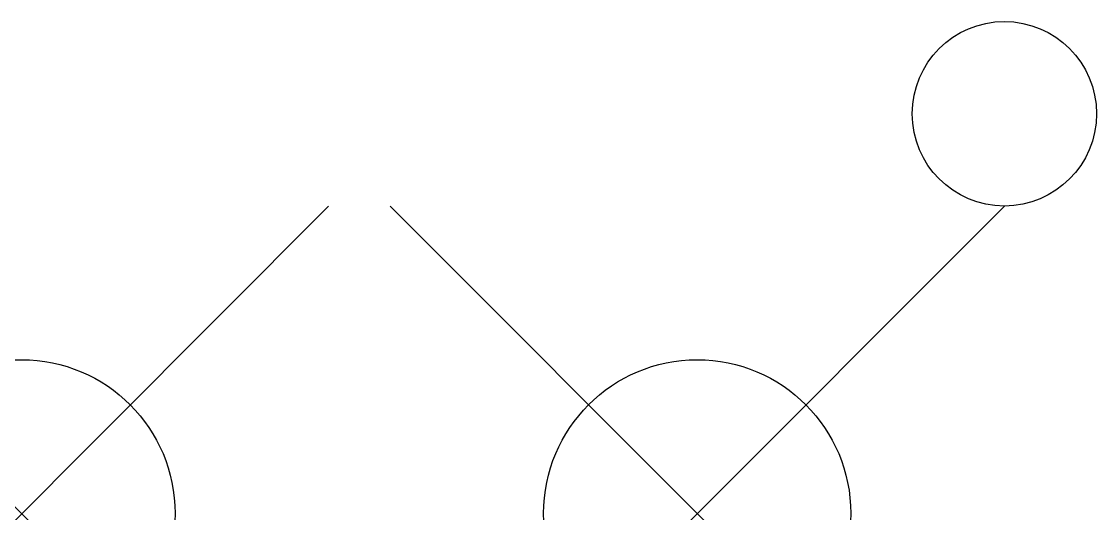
# Model space of a CAD drawing. Header units: metres. Extents: x -0.011 to 0.0065, y 0.002 to 0.01.
import ezdxf

# ---------------------------------------------------------------- set-up
doc = ezdxf.new("R2010")
doc.units = ezdxf.units.M
doc.header["$PDMODE"] = 35
doc.header["$PDSIZE"] = 0.005
doc.layers.get('0').update_dxf_attribs({"linetype": 'CONTINUOUS'})

msp = doc.modelspace()

# ---------------------------------------------------------------- linework, layer by layer
msp.add_circle((0.005, 0.0085), 0.0015)
for p in [(-0.011, 0.002), (0, 0.002)]:
    msp.add_point(p)

doc.saveas('drawing.dxf')
